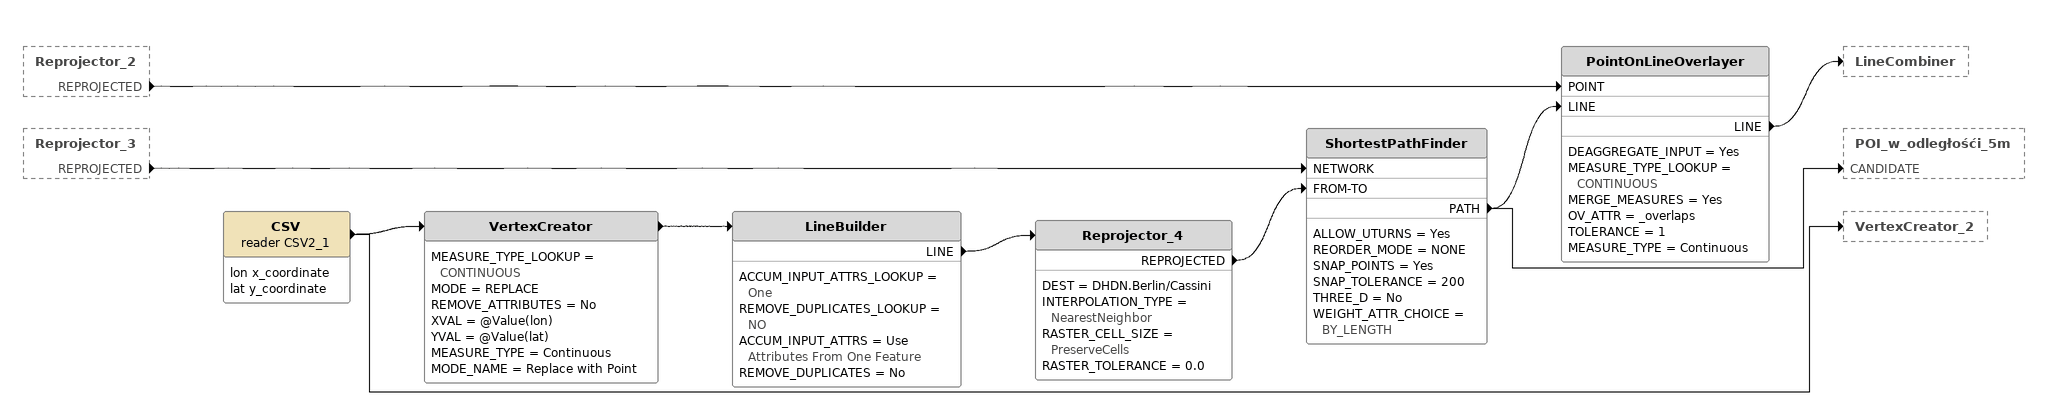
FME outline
Reprojector_2 [outside]
    REPROJECTED -> PointOnLineOverlayer [POINT]
Reprojector_3 [outside]
    REPROJECTED -> ShortestPathFinder [NETWORK]
CSV (reader CSV2_1)
    attributes: lon x_coordinate, lat y_coordinate
    -> VertexCreator
    -> VertexCreator_2
VertexCreator
    MEASURE_TYPE_LOOKUP = CONTINUOUS
    MODE = REPLACE
    REMOVE_ATTRIBUTES = No
    XVAL = @Value(lon)
    YVAL = @Value(lat)
    MEASURE_TYPE = Continuous
    MODE_NAME = Replace with Point
    -> LineBuilder
LineBuilder
    ACCUM_INPUT_ATTRS_LOOKUP = One
    REMOVE_DUPLICATES_LOOKUP = NO
    ACCUM_INPUT_ATTRS = Use Attributes From One Feature
    REMOVE_DUPLICATES = No
    LINE -> Reprojector_4
Reprojector_4
    DEST = DHDN.Berlin/Cassini
    INTERPOLATION_TYPE = NearestNeighbor
    RASTER_CELL_SIZE = PreserveCells
    RASTER_TOLERANCE = 0.0
    REPROJECTED -> ShortestPathFinder [FROM-TO]
ShortestPathFinder
    ALLOW_UTURNS = Yes
    REORDER_MODE = NONE
    SNAP_POINTS = Yes
    SNAP_TOLERANCE = 200
    THREE_D = No
    WEIGHT_ATTR_CHOICE = BY_LENGTH
    PATH -> POI_w_odległośći_5m [CANDIDATE]
    PATH -> PointOnLineOverlayer [LINE]
PointOnLineOverlayer
    DEAGGREGATE_INPUT = Yes
    MEASURE_TYPE_LOOKUP = CONTINUOUS
    MERGE_MEASURES = Yes
    OV_ATTR = _overlaps
    TOLERANCE = 1
    MEASURE_TYPE = Continuous
    LINE -> LineCombiner
